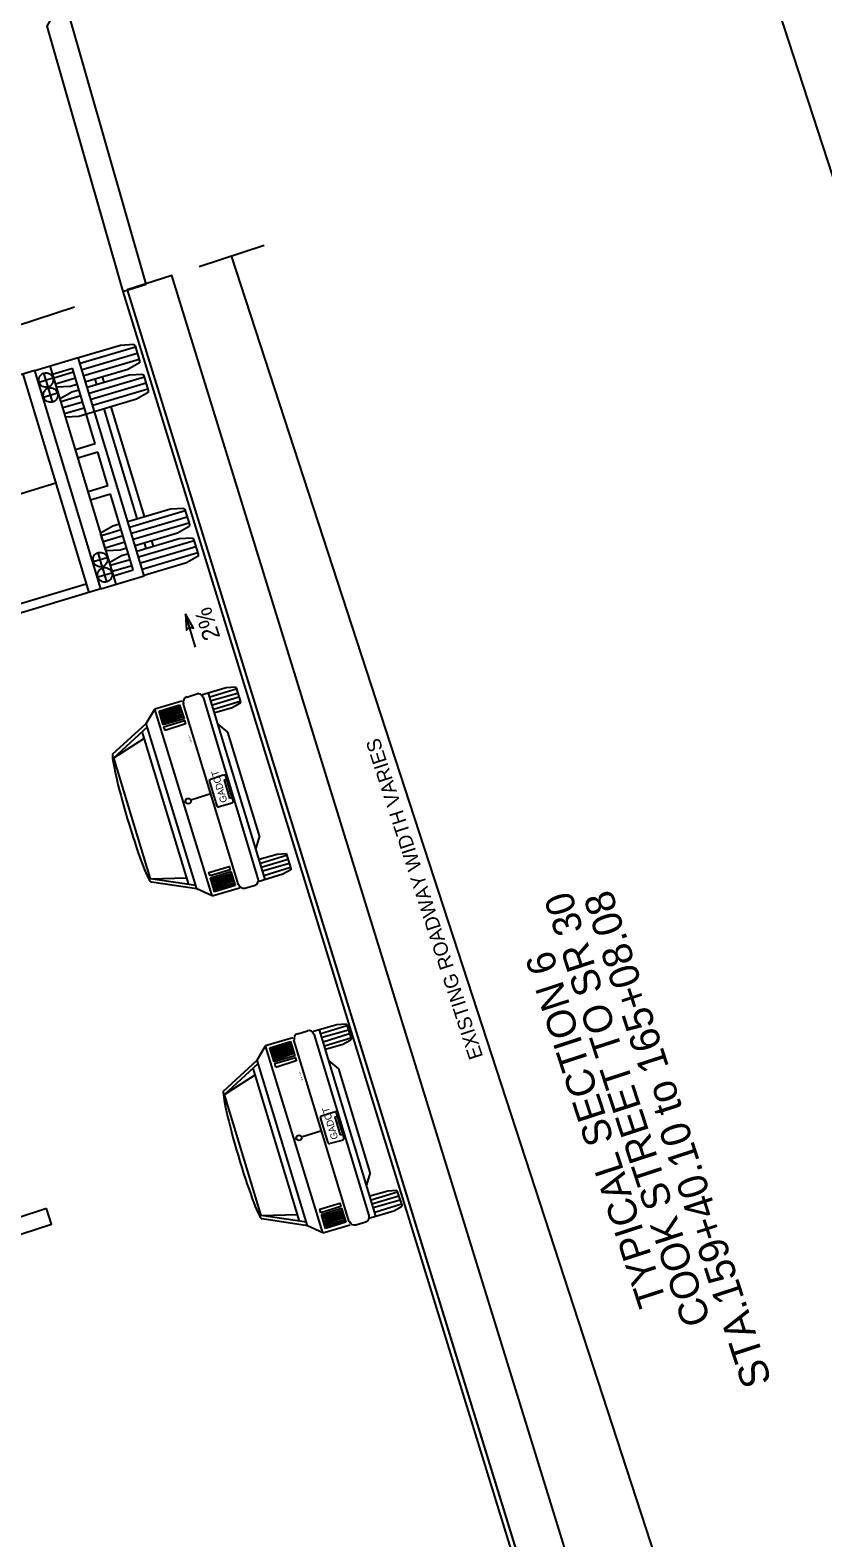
# Model space of a CAD drawing. Extents: x 958460 to 961179, y 797017 to 803764.
# Drawn here: x 959197.5 to 959324, y 802303.6 to 802544 of the extents above; entities that cross this region are included whole.
import ezdxf

# ---------------------------------------------------------------- set-up
doc = ezdxf.new("R2010")
doc.units = 0
for name, color, linetype in [('SHT_B_Sheet-Outline-Line', 7, 'Continuous'), ('SIGN_P_SM-Markings', 7, 'Continuous'), ('station ranges', 7, 'Continuous'), ('TYPS_E_Line-Exist-Asph-Line', 7, 'Continuous'), ('TYPS_P_Line-Fin-Grade-Asph', 7, 'Continuous'), ('TYPS_P_Misc-Note-Text', 7, 'Continuous'), ('TYPS_P_Slope-Label-Dim', 7, 'Continuous'), ('TYPS_P_Vehicle', 7, 'Continuous')]:
    doc.layers.add(name, color=color, linetype=linetype)

msp = doc.modelspace()

# ---------------------------------------------------------------- linework, layer by layer
at = {"layer": 'SHT_B_Sheet-Outline-Line'}
msp.add_line((959482.75, 802038.68), (959242.43, 802775.94), dxfattribs=at)
at = {"layer": 'SIGN_P_SM-Markings'}
for points in [[(959200.12, 802356.12), (959186.19, 802351.58), (959185.78, 802356.25), (959172.74, 802345.89)], [(959186.99, 802349.11), (959200.92, 802353.65), (959200.12, 802356.12)]]:
    msp.add_lwpolyline(points, dxfattribs=at)
at = {"layer": 'TYPS_E_Line-Exist-Asph-Line'}
for points in [[(959216.06, 802503.55), (959203.47, 802547.34), (959201.29, 802546.63), (959200.22, 802544.67), (959212.3, 802502.38)], [(959284.6, 802296.24), (959220.16, 802504.93), (959213.02, 802502.62), (959277.49, 802293.92)]]:
    msp.add_lwpolyline(points, close=True, dxfattribs=at)
at = {"layer": 'TYPS_P_Line-Fin-Grade-Asph'}
for p, q in [((959212.3, 802502.38), (959213, 802502.6)), ((959212.3, 802502.38), (959292.86, 802241.51)), ((959213.02, 802502.62), (959277.47, 802293.92))]:
    msp.add_line(p, q, dxfattribs=at)
at = {"layer": 'TYPS_P_Slope-Label-Dim'}
for p, q in [((959204.62, 802499.88), (959114.58, 802470.53)), ((959223.93, 802445.64), (959222.32, 802450.95))]:
    msp.add_line(p, q, dxfattribs=at)
for points in [[(959224.52, 802506.37), (959234.86, 802509.74)], [(959297.38, 802300.4), (959229.69, 802508.05)]]:
    msp.add_lwpolyline(points, dxfattribs=at)
msp.add_lwpolyline([(959222.32, 802450.95), (959222.51, 802448.37), (959222.96, 802448.84), (959223.59, 802448.7)], close=True, dxfattribs=at)
at = {"layer": 'TYPS_P_Vehicle'}
for p, q in [((959205.23, 802491.83), (959211.95, 802493.82)), ((959214.34, 802493.47), (959205.52, 802490.86)), ((959214.63, 802492.5), (959205.81, 802489.89)), ((959211.95, 802493.82), (959214.1, 802493.94)), ((959214.1, 802493.94), (959214.27, 802493.69)), ((959214.27, 802493.69), (959214.98, 802491.3)), ((959198.28, 802489.77), (959205.22, 802491.86)), ((959211.24, 802455.69), (959200.72, 802490.5)), ((959201.12, 802489.16), (959204.27, 802490.12)), ((959207.92, 802478.07), (959204.27, 802490.12)), ((959215.74, 802457.05), (959205.22, 802491.86)), ((959214.92, 802491.53), (959206.11, 802488.92)), ((959214.98, 802491.01), (959213.11, 802489.93)), ((959214.98, 802491.3), (959214.98, 802491.01)), ((959198.28, 802489.77), (959162.88, 802479.06)), ((959196.38, 802489.19), (959206.9, 802454.38)), ((959208.8, 802454.95), (959198.28, 802489.77)), ((959198.95, 802487.91), (959201.17, 802488.58)), ((959200.39, 802487.14), (959199.72, 802489.35)), ((959204.46, 802489.49), (959201.31, 802488.55)), ((959204.76, 802488.52), (959201.6, 802487.58)), ((959213.11, 802489.93), (959206.4, 802487.94)), ((959206.65, 802487.09), (959213.36, 802489.08)), ((959215.76, 802488.72), (959206.95, 802486.12)), ((959216.03, 802487.76), (959207.25, 802485.14)), ((959208.17, 802487.54), (959207.92, 802488.39)), ((959209.32, 802487.88), (959209.06, 802488.73)), ((959213.36, 802489.08), (959215.52, 802489.19)), ((959215.52, 802489.19), (959215.69, 802488.94)), ((959215.69, 802488.94), (959216.38, 802486.56)), ((959199.67, 802485.52), (959201.89, 802486.18)), ((959201.12, 802484.75), (959200.45, 802486.97)), ((959203.92, 802487.21), (959201.77, 802487.09)), ((959202.31, 802485.28), (959204.16, 802486.35)), ((959205.61, 802485.72), (959202.45, 802484.79)), ((959205.05, 802487.54), (959203.92, 802487.21)), ((959204.16, 802486.35), (959205.31, 802486.69)), ((959214.51, 802485.18), (959205.33, 802482.45)), ((959216.32, 802486.78), (959207.54, 802484.17)), ((959216.38, 802486.25), (959214.51, 802485.18)), ((959216.38, 802486.56), (959216.38, 802486.25)), ((959205.9, 802484.74), (959202.75, 802483.81)), ((959206.18, 802483.78), (959203.03, 802482.83)), ((959214.63, 802466.16), (959209.36, 802483.65)), ((959215.77, 802466.5), (959210.49, 802483.99)), ((959205.33, 802482.45), (959203.18, 802482.34)), ((959207.92, 802478.07), (959204.76, 802477.12)), ((959208.32, 802476.72), (959205.17, 802475.77)), ((959209.94, 802471.37), (959208.32, 802476.72)), ((959201.63, 802471.78), (959170.03, 802462.23)), ((959209.94, 802471.37), (959206.79, 802470.42)), ((959210.35, 802470.03), (959207.19, 802469.08)), ((959213.99, 802457.97), (959210.35, 802470.03)), ((959213.12, 802465.71), (959219.92, 802467.72)), ((959222.3, 802467.37), (959213.41, 802464.74)), ((959222.59, 802466.4), (959213.71, 802463.77)), ((959219.92, 802467.72), (959222.06, 802467.84)), ((959222.06, 802467.84), (959222.23, 802467.59)), ((959222.23, 802467.59), (959222.94, 802465.2)), ((959208.84, 802463.64), (959208.85, 802463.93)), ((959209.56, 802461.23), (959208.84, 802463.64)), ((959208.85, 802463.93), (959210.71, 802465.01)), ((959212.07, 802464.35), (959208.91, 802463.41)), ((959210.71, 802465.01), (959211.77, 802465.31)), ((959222.88, 802465.43), (959214, 802462.8)), ((959221.06, 802463.83), (959214.3, 802461.82)), ((959222.92, 802464.91), (959221.06, 802463.83)), ((959222.94, 802465.2), (959222.92, 802464.91)), ((959212.36, 802463.38), (959209.2, 802462.44)), ((959212.65, 802462.4), (959209.49, 802461.46)), ((959209.73, 802460.99), (959209.56, 802461.23)), ((959212.95, 802461.43), (959211.88, 802461.11)), ((959214.56, 802460.97), (959221.32, 802462.99)), ((959223.7, 802462.62), (959214.85, 802459.99)), ((959223.99, 802461.65), (959215.14, 802459.03)), ((959216.07, 802461.43), (959215.81, 802462.27)), ((959217.21, 802461.77), (959216.96, 802462.61)), ((959221.32, 802462.99), (959223.47, 802463.09)), ((959223.47, 802463.09), (959223.63, 802462.85)), ((959223.63, 802462.85), (959224.35, 802460.46)), ((959207.6, 802459.29), (959209.81, 802459.96)), ((959209.04, 802458.51), (959208.37, 802460.73)), ((959211.88, 802461.11), (959209.73, 802460.99)), ((959210.25, 802458.89), (959210.26, 802459.19)), ((959210.26, 802459.19), (959212.13, 802460.25)), ((959213.5, 802459.6), (959210.33, 802458.67)), ((959212.13, 802460.25), (959213.21, 802460.58)), ((959224.28, 802460.68), (959215.43, 802458.06)), ((959222.47, 802459.08), (959215.73, 802457.08)), ((959224.34, 802460.16), (959222.47, 802459.08)), ((959224.35, 802460.46), (959224.34, 802460.16)), ((959208.34, 802456.86), (959210.55, 802457.52)), ((959208.8, 802454.95), (959215.74, 802457.05)), ((959209.78, 802456.08), (959209.11, 802458.29)), ((959213.79, 802458.63), (959210.64, 802457.7)), ((959210.84, 802457.02), (959213.99, 802457.97)), ((959208.8, 802454.95), (959173.39, 802444.25)), ((959206.49, 802455.72), (959174.88, 802446.16)), ((959222.55, 802437.68), (959224.11, 802438.19)), ((959225.04, 802438.12), (959228.8, 802439.2)), ((959233.95, 802408.71), (959225.18, 802437.69)), ((959235.04, 802408.6), (959226.02, 802438.34)), ((959230.41, 802438.96), (959226.23, 802437.69)), ((959230.64, 802438.26), (959226.43, 802437.08)), ((959230.82, 802437.7), (959226.61, 802436.38)), ((959228.8, 802439.2), (959230.3, 802439.3)), ((959230.3, 802439.3), (959230.4, 802439.14)), ((959230.4, 802439.14), (959231.08, 802436.92)), ((959216.07, 802433.47), (959217.43, 802435.78)), ((959221.75, 802437.05), (959217.43, 802435.78)), ((959226.56, 802405.98), (959217.43, 802435.78)), ((959218.1, 802435.47), (959221.38, 802436.45)), ((959218.78, 802433.25), (959218.1, 802435.47)), ((959218.19, 802435.22), (959221.45, 802436.23)), ((959218.26, 802435), (959221.53, 802435.97)), ((959218.35, 802434.74), (959221.6, 802435.75)), ((959218.43, 802434.48), (959221.67, 802435.54)), ((959218.5, 802434.26), (959221.74, 802435.32)), ((959218.54, 802433.99), (959221.84, 802435.02)), ((959218.61, 802433.78), (959221.91, 802434.8)), ((959221.38, 802436.45), (959222.11, 802434.2)), ((959230.78, 802407.73), (959221.95, 802436.73)), ((959231.05, 802437.01), (959226.82, 802435.73)), ((959229.76, 802435.97), (959227.01, 802435.17)), ((959231.02, 802436.66), (959229.76, 802435.97)), ((959231.08, 802436.92), (959231.02, 802436.66)), ((959210.69, 802428.57), (959216.07, 802433.47)), ((959210.87, 802428.01), (959216.24, 802432.95)), ((959224.14, 802407.1), (959216.07, 802433.47)), ((959218.69, 802433.52), (959221.98, 802434.59)), ((959222.11, 802434.2), (959218.78, 802433.25)), ((959229.1, 802432.11), (959227.54, 802433.38)), ((959210.87, 802428.01), (959215.78, 802431.13)), ((959222.85, 802407.83), (959215.43, 802432.22)), ((959234.11, 802415.56), (959229.1, 802432.11)), ((959216.72, 802408.71), (959210.87, 802428.01)), ((959222.39, 802420.99), (959222, 802420.86)), ((959226.38, 802422.24), (959223.17, 802421.24)), ((959234.11, 802415.56), (959233.55, 802413.61)), ((959234.07, 802411.87), (959236.93, 802412.65)), ((959234.28, 802411.22), (959238.46, 802412.49)), ((959238.69, 802411.8), (959234.41, 802410.54)), ((959238.9, 802411.15), (959234.6, 802409.94)), ((959236.93, 802412.65), (959238.38, 802412.75)), ((959238.38, 802412.75), (959238.43, 802412.57)), ((959238.43, 802412.57), (959239.15, 802410.37)), ((959216.72, 802408.71), (959222.51, 802408.87)), ((959223.95, 802407.67), (959216.72, 802408.71)), ((959226.34, 802408.87), (959229.55, 802409.87)), ((959226.97, 802406.64), (959226.34, 802408.87)), ((959229.71, 802409.25), (959226.42, 802408.33)), ((959229.67, 802409.52), (959226.44, 802408.57)), ((959229.78, 802409.03), (959226.5, 802408.07)), ((959229.85, 802408.82), (959226.6, 802407.76)), ((959229.92, 802408.6), (959226.66, 802407.59)), ((959230, 802408.34), (959226.73, 802407.37)), ((959229.55, 802409.87), (959230.23, 802407.65)), ((959237.88, 802409.43), (959233.92, 802408.23)), ((959239.1, 802410.54), (959234.84, 802409.2)), ((959239.14, 802410.12), (959237.88, 802409.43)), ((959239.15, 802410.37), (959239.14, 802410.12)), ((959224.14, 802407.1), (959216.89, 802408.19)), ((959226.56, 802405.98), (959224.14, 802407.1)), ((959226.56, 802405.98), (959230.93, 802407.26)), ((959230.1, 802408.04), (959226.81, 802407.11)), ((959230.16, 802407.87), (959226.89, 802406.9)), ((959230.23, 802407.65), (959226.97, 802406.64)), ((959231.81, 802407.21), (959233.42, 802407.69)), ((959240.23, 802383.99), (959241.79, 802384.49)), ((959242.73, 802384.42), (959246.49, 802385.5)), ((959252.72, 802354.9), (959243.71, 802384.64)), ((959248.1, 802385.26), (959243.92, 802383.99)), ((959248.32, 802384.56), (959244.12, 802383.39)), ((959246.49, 802385.5), (959247.98, 802385.6)), ((959247.98, 802385.6), (959248.08, 802385.44)), ((959248.08, 802385.44), (959248.76, 802383.22)), ((959233.76, 802379.77), (959235.12, 802382.08)), ((959239.44, 802383.35), (959235.12, 802382.08)), ((959244.25, 802352.28), (959235.12, 802382.08)), ((959235.79, 802381.77), (959239.06, 802382.75)), ((959235.87, 802381.52), (959239.13, 802382.53)), ((959235.94, 802381.3), (959239.21, 802382.27)), ((959236.03, 802381.04), (959239.29, 802382.05)), ((959236.11, 802380.78), (959239.36, 802381.84)), ((959239.06, 802382.75), (959239.79, 802380.5)), ((959248.46, 802354.03), (959239.64, 802383.03)), ((959251.63, 802355.02), (959242.86, 802383.99)), ((959248.51, 802384), (959244.3, 802382.68)), ((959248.73, 802383.31), (959244.51, 802382.03)), ((959247.45, 802382.27), (959244.69, 802381.47)), ((959248.7, 802382.96), (959247.45, 802382.27)), ((959248.76, 802383.22), (959248.7, 802382.96)), ((959228.37, 802374.87), (959233.76, 802379.77)), ((959241.82, 802353.4), (959233.76, 802379.77)), ((959236.46, 802379.55), (959235.79, 802381.77)), ((959236.18, 802380.56), (959239.42, 802381.62)), ((959236.22, 802380.3), (959239.53, 802381.32)), ((959236.29, 802380.08), (959239.59, 802381.1)), ((959236.38, 802379.82), (959239.66, 802380.89)), ((959239.79, 802380.5), (959236.46, 802379.55)), ((959246.78, 802378.41), (959245.23, 802379.68)), ((959228.55, 802374.31), (959233.93, 802379.25)), ((959228.55, 802374.31), (959233.47, 802377.43)), ((959240.53, 802354.13), (959233.11, 802378.52)), ((959251.79, 802361.86), (959246.78, 802378.41)), ((959234.41, 802355.01), (959228.55, 802374.31)), ((959244.07, 802368.54), (959240.85, 802367.54)), ((959240.07, 802367.29), (959239.68, 802367.16)), ((959251.79, 802361.86), (959251.23, 802359.91)), ((959251.75, 802358.17), (959254.61, 802358.95)), ((959251.97, 802357.52), (959256.15, 802358.79)), ((959256.37, 802358.1), (959252.09, 802356.84)), ((959254.61, 802358.95), (959256.06, 802359.05)), ((959256.06, 802359.05), (959256.12, 802358.87)), ((959256.12, 802358.87), (959256.84, 802356.67)), ((959244.02, 802355.17), (959247.24, 802356.17)), ((959247.39, 802355.55), (959244.1, 802354.63)), ((959247.35, 802355.83), (959244.12, 802354.87)), ((959247.24, 802356.17), (959247.91, 802353.95)), ((959255.56, 802355.73), (959251.6, 802354.53)), ((959256.58, 802357.45), (959252.28, 802356.24)), ((959256.78, 802356.84), (959252.53, 802355.5)), ((959256.82, 802356.42), (959255.56, 802355.73)), ((959256.84, 802356.67), (959256.82, 802356.42)), ((959234.41, 802355.01), (959240.19, 802355.17)), ((959241.64, 802353.97), (959234.41, 802355.01)), ((959241.82, 802353.4), (959234.58, 802354.49)), ((959244.25, 802352.28), (959241.82, 802353.4)), ((959244.65, 802352.94), (959244.02, 802355.17)), ((959247.46, 802355.34), (959244.19, 802354.37)), ((959244.25, 802352.28), (959248.61, 802353.56)), ((959247.53, 802355.12), (959244.29, 802354.06)), ((959247.6, 802354.9), (959244.34, 802353.89)), ((959247.69, 802354.64), (959244.41, 802353.67)), ((959247.79, 802354.34), (959244.49, 802353.41)), ((959247.84, 802354.17), (959244.57, 802353.2)), ((959247.91, 802353.95), (959244.65, 802352.94)), ((959249.49, 802353.51), (959251.11, 802353.99))]:
    msp.add_line(p, q, dxfattribs=at)
for points in [[(959219.07, 802432.34), (959218.88, 802432.95), (959222.19, 802433.94), (959222.32, 802433.4)], [(959229.39, 802421.54), (959228.53, 802424.47), (959228.87, 802424.58), (959229.73, 802421.65)], [(959226.24, 802409.17), (959226.06, 802409.74), (959229.28, 802410.69), (959229.45, 802410.17)], [(959236.76, 802378.65), (959236.56, 802379.25), (959239.88, 802380.24), (959240, 802379.7)], [(959247.07, 802367.84), (959246.21, 802370.77), (959246.56, 802370.88), (959247.42, 802367.95)], [(959243.92, 802355.47), (959243.74, 802356.04), (959246.97, 802356.99), (959247.14, 802356.47)]]:
    msp.add_lwpolyline(points, close=True, dxfattribs=at)
for points in [[(959226.33, 802424.61), (959228.36, 802425.27)], [(959228.7, 802425.1), (959229.91, 802421.09)], [(959227.39, 802420.32), (959226.17, 802424.37)], [(959229.78, 802420.76), (959227.72, 802420.18)], [(959245.08, 802366.62), (959243.86, 802370.67)], [(959244.02, 802370.91), (959246.05, 802371.57)], [(959246.39, 802371.4), (959247.6, 802367.39)], [(959247.47, 802367.06), (959245.41, 802366.49)]]:
    msp.add_lwpolyline(points, dxfattribs=at)
for centre in [(959222.76, 802421.11), (959240.44, 802367.41)]:
    msp.add_circle(centre, 0.428, dxfattribs=at)
for centre, start, end in [((959228.47, 802425.02), 16.9314, 106.9314), ((959226.4, 802424.39), 106.9314, 196.9314), ((959227.62, 802420.41), 196.9314, 286.9314), ((959229.69, 802421.04), 286.9314, 16.9314), ((959244.09, 802370.69), 106.9314, 196.9314), ((959246.16, 802371.33), 16.9314, 106.9314), ((959247.37, 802367.34), 286.9314, 16.9314), ((959245.3, 802366.71), 196.9314, 286.9314)]:
    msp.add_arc(centre, 0.247, start, end, dxfattribs=at)
for centre in [(959200.06, 802488.24), (959200.79, 802485.85), (959208.72, 802459.61), (959209.45, 802457.18)]:
    msp.add_ellipse(centre, major_axis=(-1.11, -0.33), ratio=0.999966, dxfattribs=at)
for centre, major_axis, ratio, start_param, end_param in [((959222.78, 802436.93), (-0.787, -0.24), 0.999922, 4.712389, 6.283185), ((959224.36, 802437.41), (0.787, 0.24), 0.999922, 0, 1.570796), ((959213.82, 802418.47), (-3.05, 10.26), 0.073896, 0.175055, 3.141659), ((959233.16, 802408.5), (0.787, 0.24), 0.999922, 4.712389, 6.283185), ((959231.58, 802408.03), (0.787, 0.24), 0.999922, 3.141593, 4.712389), ((959242.04, 802383.71), (0.787, 0.24), 0.999922, 0, 1.570796), ((959240.47, 802383.23), (-0.787, -0.24), 0.999922, 4.712389, 6.283185), ((959231.5, 802364.77), (-3.05, 10.26), 0.073896, 0.175055, 3.141659), ((959249.27, 802354.33), (0.787, 0.24), 0.999922, 3.141593, 4.712389), ((959250.84, 802354.81), (0.787, 0.24), 0.999922, 4.712389, 6.283185)]:
    msp.add_ellipse(centre, major_axis=major_axis, ratio=ratio, start_param=start_param, end_param=end_param, dxfattribs=at)

# ---------------------------------------------------------------- texts
at = {"layer": 'station ranges'}
msp.add_text('STA.159+40.10 to 165+08.08', height=4.7183, rotation=108.0541, dxfattribs=at).set_placement((959315.91, 802328.51))
at = {"layer": 'TYPS_P_Misc-Note-Text'}
for s, p in [('COOK STREET TO SR 30', (959306.21, 802338.22)), ('TYPICAL SECTION 6', (959299.14, 802341.3))]:
    msp.add_text(s, height=4.55, rotation=108.0541, dxfattribs=at).set_placement(p)
at = {"layer": 'TYPS_P_Slope-Label-Dim'}
for s, height, p in [('2%', 2.73, (959227.92, 802447.25)), ('EXISTING ROADWAY WIDTH VARIES', 2.275, (959269.84, 802380.36))]:
    msp.add_text(s, height=height, rotation=108.0541, dxfattribs=at).set_placement(p)
at = {"layer": 'TYPS_P_Vehicle'}
for s, height, p in [('PONTIAC', 0.236, (959223.39, 802430.33)), ('GADOT', 1.112, (959229.02, 802421.04)), ('PAULDING', 0.236, (959229.47, 802422.32)), ('PONTIAC', 0.236, (959241.07, 802376.63)), ('GADOT', 1.112, (959246.71, 802367.34)), ('PAULDING', 0.236, (959247.15, 802368.62))]:
    msp.add_text(s, height=height, rotation=106.9314, dxfattribs=at).set_placement(p)

doc.saveas('drawing.dxf')
